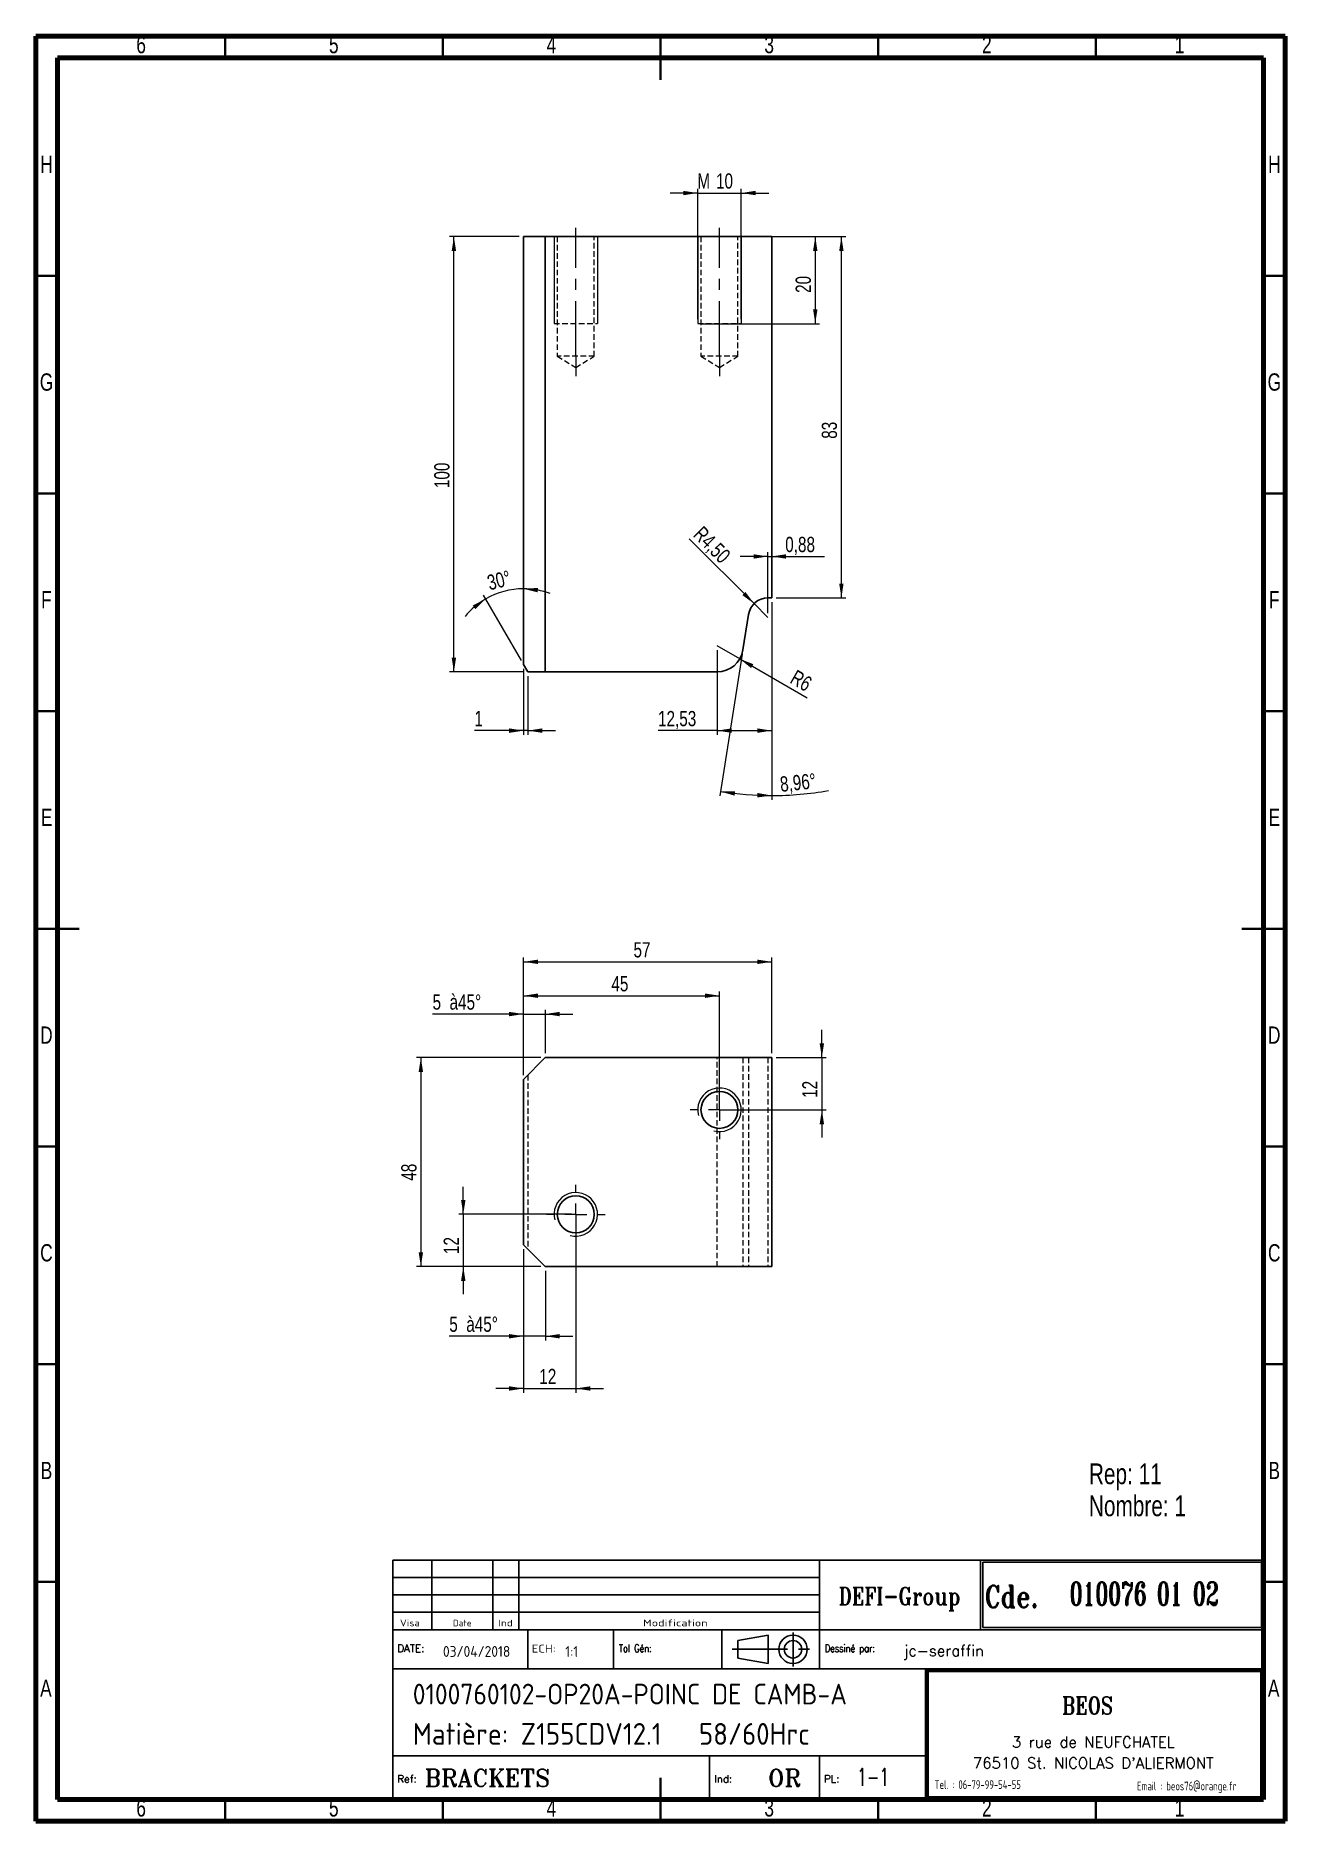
# Model space of a CAD drawing. Header units: millimetres. Extents: x 5 to 292, y 5 to 415.
import ezdxf

# ---------------------------------------------------------------- set-up
doc = ezdxf.new("R2010")
doc.units = ezdxf.units.MM
doc.linetypes.add('CENTERX2', pattern=[20.32, 12.7, -2.54, 2.54, -2.54])
doc.linetypes.add('HIDDEN', pattern=[1.905, 1.27, -0.635])
doc.layers.add('DIMENSIONS', color=176, linetype='Continuous')
doc.styles.add('SLDTEXTSTYLE0', font='TXT', dxfattribs={"width": 0.75})
doc.styles.add('SLDTEXTSTYLE1', font='ISOCP')
doc.styles.add('SLDTEXTSTYLE10', font='ISOCP', dxfattribs={"width": 1.147311})
doc.styles.add('SLDTEXTSTYLE11', font='ISOCP', dxfattribs={"width": 1.385904})
doc.styles.add('SLDTEXTSTYLE12', font='ISOCP', dxfattribs={"width": 1.246461})
doc.styles.add('SLDTEXTSTYLE13', font='ROMAND')
doc.styles.add('SLDTEXTSTYLE2', font='ROMANT', dxfattribs={"width": 0.8})
doc.styles.add('SLDTEXTSTYLE3', font='ISOCP', dxfattribs={"width": 0.8})
doc.styles.add('SLDTEXTSTYLE4', font='ROMANS', dxfattribs={"width": 0.8})
doc.styles.add('SLDTEXTSTYLE5', font='ROMANT')
doc.styles.add('SLDTEXTSTYLE6', font='ROMANS')
doc.styles.add('SLDTEXTSTYLE7', font='ROMANT', dxfattribs={"width": 0.65})
doc.styles.add('SLDTEXTSTYLE8', font='ISOCP', dxfattribs={"width": 1.446157})
doc.styles.add('SLDTEXTSTYLE9', font='ISOCP', dxfattribs={"width": 1.294402})
doc.dimstyles.new('SLDDIMSTYLE0', dxfattribs={"dimtxt": 3.5, "dimasz": 3.302, "dimexe": 0, "dimexo": 0.0625, "dimgap": 0.875, "dimtad": 1, "dimrnd": 1e-09, "dimzin": 12, "dimdsep": 46, "dimtxsty": 'SLDTEXTSTYLE0', "dimsah": 1, "dimcen": 0.09, "dimadec": 0, "dimazin": 3, "dimtfac": 1, "dimtmove": 0, "dimatfit": 0, "dimfxl": 1, "dimfrac": 2, "dimtolj": 1, "dimtzin": 12, "dimarcsym": 0})
doc.dimstyles.new('SLDDIMSTYLE1', dxfattribs={"dimtxt": 3.5, "dimasz": 3.302, "dimexe": 0, "dimexo": 0.0625, "dimgap": 0.875, "dimtad": 1, "dimrnd": 1e-09, "dimzin": 12, "dimdsep": 46, "dimtxsty": 'SLDTEXTSTYLE0', "dimsah": 1, "dimcen": 0.09, "dimadec": 0, "dimazin": 3, "dimtfac": 1, "dimtofl": 0, "dimtmove": 0, "dimatfit": 3, "dimfxl": 1, "dimfrac": 2, "dimtolj": 1, "dimtzin": 12, "dimarcsym": 0})
doc.dimstyles.new('SLDDIMSTYLE2', dxfattribs={"dimtxt": 3.5, "dimasz": 3.302, "dimexe": 0, "dimexo": 0.0625, "dimgap": 0.875, "dimtad": 1, "dimrnd": 1e-09, "dimzin": 12, "dimdsep": 46, "dimtxsty": 'SLDTEXTSTYLE0', "dimsah": 1, "dimcen": 0, "dimadec": 0, "dimazin": 3, "dimtfac": 1, "dimtofl": 0, "dimtmove": 0, "dimatfit": 3, "dimfxl": 1, "dimfrac": 2, "dimtolj": 1, "dimtzin": 12, "dimarcsym": 0})
doc.dimstyles.new('SLDDIMSTYLE3', dxfattribs={"dimtxt": 3.5, "dimasz": 3.302, "dimexe": 0, "dimexo": 0.0625, "dimgap": 0.875, "dimtad": 1, "dimrnd": 1e-09, "dimdsep": 46, "dimtxsty": 'SLDTEXTSTYLE0', "dimsah": 1, "dimcen": 0.09, "dimadec": 0, "dimazin": 2, "dimtfac": 1, "dimtmove": 0, "dimatfit": 0, "dimfxl": 1, "dimfrac": 2, "dimtolj": 1, "dimtzin": 12, "dimarcsym": 0})
doc.dimstyles.new('SLDDIMSTYLE4', dxfattribs={"dimtxt": 3.5, "dimasz": 3.302, "dimexe": 0, "dimexo": 0.0625, "dimgap": 0.875, "dimtad": 1, "dimdec": 4, "dimzin": 12, "dimdsep": 46, "dimtxsty": 'SLDTEXTSTYLE0', "dimsah": 1, "dimcen": 0.09, "dimazin": 3, "dimtfac": 1, "dimtofl": 0, "dimtmove": 0, "dimatfit": 3, "dimfxl": 1, "dimfrac": 2, "dimtolj": 1, "dimtzin": 12, "dimarcsym": 0})

# ---------------------------------------------------------------- blocks, each defined once
blk = doc.blocks.new('SW_NOTE_0')
at = {"color": 0, "linetype": 'Continuous', "lineweight": 0, "char_height": 4.763, "attachment_point": 1, "style": 'SLDTEXTSTYLE0'}
for s, insert in [('Rep: 11', (0, 6.14)), ('Nombre: 1', (0, -1.21))]:
    blk.add_mtext(s, dxfattribs=dict(at, insert=insert))
blk = doc.blocks.new('_D')
at = {"color": 7, "linetype": 'Continuous', "lineweight": 18}
for p, q in [((157.05, 378.98), (150.7, 378.98)), ((157.05, 349.98), (157.05, 379.98)), ((157.05, 378.98), (167.05, 378.98)), ((167.05, 349.98), (167.05, 379.98)), ((167.05, 378.98), (173.4, 378.98))]:
    blk.add_line(p, q, dxfattribs=at)
for points in [[(157.05, 378.98), (153.74, 379.49), (153.74, 378.48)], [(167.05, 378.98), (170.35, 378.48), (170.35, 379.49)]]:
    blk.add_solid(points, dxfattribs=at)
at = {"color": 7, "linetype": 'Continuous', "lineweight": 18, "char_height": 3.5, "attachment_point": 1, "style": 'SLDTEXTSTYLE0'}
for s, insert in [('M', (156.96, 383.5)), ('10', (161.25, 383.5))]:
    blk.add_mtext(s, dxfattribs=dict(at, insert=insert))
blk = doc.blocks.new('_D_1')
at = {"color": 7, "linetype": 'Continuous', "lineweight": 18}
for p, q in [((158.05, 368.98), (185.05, 368.98)), ((184.05, 368.98), (184.05, 348.98)), ((158.05, 348.98), (185.05, 348.98))]:
    blk.add_line(p, q, dxfattribs=at)
for points in [[(184.05, 368.98), (183.54, 365.68), (184.55, 365.68)], [(184.05, 348.98), (184.55, 352.29), (183.54, 352.29)]]:
    blk.add_solid(points, dxfattribs=at)
at = {"color": 7, "linetype": 'Continuous', "lineweight": 18, "insert": (179.53, 356.04), "char_height": 3.5, "attachment_point": 1, "rotation": 90, "style": 'SLDTEXTSTYLE0'}
blk.add_mtext('20', dxfattribs=at)
blk = doc.blocks.new('_D_2')
at = {"color": 7, "linetype": 'Continuous', "lineweight": 18}
for p, q in [((175.05, 368.98), (191.05, 368.98)), ((190.05, 285.98), (190.05, 368.98)), ((175.05, 285.98), (191.05, 285.98))]:
    blk.add_line(p, q, dxfattribs=at)
for points in [[(190.05, 368.98), (189.54, 365.68), (190.55, 365.68)], [(190.05, 285.98), (190.55, 289.29), (189.54, 289.29)]]:
    blk.add_solid(points, dxfattribs=at)
at = {"color": 7, "linetype": 'Continuous', "lineweight": 18, "insert": (185.53, 322.54), "char_height": 3.5, "attachment_point": 1, "rotation": 90, "style": 'SLDTEXTSTYLE0'}
blk.add_mtext('83', dxfattribs=at)
blk = doc.blocks.new('_D_3')
at = {"color": 7, "linetype": 'Continuous', "lineweight": 18}
for q in [(155.08, 299.58), (173.17, 281.48)]:
    blk.add_line((169.99, 284.67), q, dxfattribs=at)
blk.add_solid([(169.99, 284.67), (168.01, 287.36), (167.29, 286.64)], dxfattribs=at)
at = {"color": 7, "linetype": 'Continuous', "lineweight": 18, "insert": (158.25, 302.75), "char_height": 3.5, "attachment_point": 1, "rotation": 315, "style": 'SLDTEXTSTYLE0'}
blk.add_mtext('R4,50', dxfattribs=at)
blk = doc.blocks.new('_D_4')
at = {"color": 7, "linetype": 'Continuous', "lineweight": 18}
for p, q in [((173.17, 295.51), (166.82, 295.51)), ((173.17, 282.48), (173.17, 296.51)), ((173.17, 295.51), (174.05, 295.51)), ((174.05, 295.51), (186.2, 295.51))]:
    blk.add_line(p, q, dxfattribs=at)
for points in [[(173.17, 295.51), (169.87, 296.02), (169.87, 295)], [(174.05, 295.51), (177.35, 295), (177.35, 296.02)]]:
    blk.add_solid(points, dxfattribs=at)
at = {"color": 7, "linetype": 'Continuous', "lineweight": 18, "insert": (177.15, 300.02), "char_height": 3.5, "attachment_point": 1, "style": 'SLDTEXTSTYLE0'}
blk.add_mtext('0,88', dxfattribs=at)
blk = doc.blocks.new('_D_5')
at = {"color": 7, "linetype": 'Continuous', "lineweight": 18}
for p, q in [((174.05, 284.98), (174.05, 239.6)), ((167.28, 273.06), (162.15, 240.53))]:
    blk.add_line(p, q, dxfattribs=at)
for start, end in [(261.0399, 270), (270, 279.9538)]:
    blk.add_arc((174.05, 315.95), 75.35, start, end, dxfattribs=at)
for points in [[(162.31, 241.52), (165.51, 240.57), (165.65, 241.58)], [(174.05, 240.6), (170.76, 241.18), (170.73, 240.16)]]:
    blk.add_solid(points, dxfattribs=at)
at = {"color": 7, "linetype": 'Continuous', "lineweight": 18, "insert": (175.79, 244.92), "char_height": 3.5, "attachment_point": 1, "rotation": 5.8101, "style": 'SLDTEXTSTYLE0'}
blk.add_mtext('8,96°', dxfattribs=at)
blk = doc.blocks.new('_D_6')
at = {"color": 7, "linetype": 'Continuous', "lineweight": 18}
for q in [(161.51, 274.98), (182.2, 263.04)]:
    blk.add_line((166.71, 271.98), q, dxfattribs=at)
blk.add_solid([(166.71, 271.98), (169.31, 269.89), (169.82, 270.77)], dxfattribs=at)
at = {"color": 7, "linetype": 'Continuous', "lineweight": 18, "insert": (179.75, 269.64), "char_height": 3.5, "attachment_point": 1, "rotation": 330, "style": 'SLDTEXTSTYLE0'}
blk.add_mtext('R6', dxfattribs=at)
blk = doc.blocks.new('_D_7')
at = {"color": 7, "linetype": 'Continuous', "lineweight": 18}
for p, q in [((117.05, 269.72), (117.05, 254.51)), ((118.05, 267.98), (118.05, 254.51)), ((117.05, 255.51), (105.75, 255.51)), ((118.05, 255.51), (117.05, 255.51)), ((118.05, 255.51), (124.4, 255.51))]:
    blk.add_line(p, q, dxfattribs=at)
for points in [[(117.05, 255.51), (113.74, 256.02), (113.74, 255)], [(118.05, 255.51), (121.35, 255), (121.35, 256.02)]]:
    blk.add_solid(points, dxfattribs=at)
at = {"color": 7, "linetype": 'Continuous', "lineweight": 18, "insert": (105.75, 260.02), "char_height": 3.5, "attachment_point": 1, "style": 'SLDTEXTSTYLE0'}
blk.add_mtext('1', dxfattribs=at)
blk = doc.blocks.new('_D_8')
at = {"color": 7, "linetype": 'Continuous', "lineweight": 18}
blk.add_line((116.55, 271.58), (107.86, 286.63), dxfattribs=at)
for start, end in [(90, 120), (69.3495, 90), (120, 140.6505)]:
    blk.add_arc((117.05, 270.72), 17.37, start, end, dxfattribs=at)
for points in [[(117.05, 288.09), (120.29, 287.27), (120.38, 288.28)], [(108.36, 285.76), (105.37, 284.26), (105.96, 283.43)]]:
    blk.add_solid(points, dxfattribs=at)
at = {"color": 7, "linetype": 'Continuous', "lineweight": 18, "insert": (108.4, 291.12), "char_height": 3.5, "attachment_point": 1, "rotation": 13.8283, "style": 'SLDTEXTSTYLE0'}
blk.add_mtext('30°', dxfattribs=at)
blk = doc.blocks.new('_D_9')
at = {"color": 7, "linetype": 'Continuous', "lineweight": 18}
for p, q in [((116.05, 368.98), (100.05, 368.98)), ((101.05, 268.98), (101.05, 368.98)), ((117.05, 268.98), (100.05, 268.98))]:
    blk.add_line(p, q, dxfattribs=at)
for points in [[(101.05, 368.98), (100.54, 365.68), (101.55, 365.68)], [(101.05, 268.98), (101.55, 272.29), (100.54, 272.29)]]:
    blk.add_solid(points, dxfattribs=at)
at = {"color": 7, "linetype": 'Continuous', "lineweight": 18, "insert": (96.53, 311.21), "char_height": 3.5, "attachment_point": 1, "rotation": 90, "style": 'SLDTEXTSTYLE0'}
blk.add_mtext('100', dxfattribs=at)
blk = doc.blocks.new('_D_10')
at = {"color": 7, "linetype": 'Continuous', "lineweight": 18}
for p, q in [((174.05, 284.98), (174.05, 254.51)), ((161.51, 273.98), (161.51, 254.51)), ((161.51, 255.51), (147.93, 255.51)), ((161.51, 255.51), (174.05, 255.51))]:
    blk.add_line(p, q, dxfattribs=at)
for points in [[(161.51, 255.51), (164.81, 255), (164.81, 256.02)], [(174.05, 255.51), (170.74, 256.02), (170.74, 255)]]:
    blk.add_solid(points, dxfattribs=at)
at = {"color": 7, "linetype": 'Continuous', "lineweight": 18, "insert": (147.93, 260.02), "char_height": 3.5, "attachment_point": 1, "style": 'SLDTEXTSTYLE0'}
blk.add_mtext('12,53', dxfattribs=at)
blk = doc.blocks.new('_D_11')
at = {"color": 7, "linetype": 'Continuous', "lineweight": 18}
for p, q in [((117.05, 176.41), (117.05, 203.41)), ((117.05, 202.41), (174.05, 202.41)), ((174.05, 181.41), (174.05, 203.41))]:
    blk.add_line(p, q, dxfattribs=at)
for points in [[(117.05, 202.41), (120.35, 201.9), (120.35, 202.91)], [(174.05, 202.41), (170.74, 202.91), (170.74, 201.9)]]:
    blk.add_solid(points, dxfattribs=at)
at = {"color": 7, "linetype": 'Continuous', "lineweight": 18, "insert": (142.3, 206.92), "char_height": 3.5, "attachment_point": 1, "style": 'SLDTEXTSTYLE0'}
blk.add_mtext('57', dxfattribs=at)
blk = doc.blocks.new('_D_12')
at = {"color": 7, "linetype": 'Continuous', "lineweight": 18}
for p, q in [((129.05, 143.41), (129.05, 103.41)), ((117.05, 136.41), (117.05, 103.41)), ((117.05, 104.41), (110.7, 104.41)), ((117.05, 104.41), (129.05, 104.41)), ((129.05, 104.41), (135.4, 104.41))]:
    blk.add_line(p, q, dxfattribs=at)
for points in [[(117.05, 104.41), (113.74, 104.91), (113.74, 103.9)], [(129.05, 104.41), (132.35, 103.9), (132.35, 104.91)]]:
    blk.add_solid(points, dxfattribs=at)
at = {"color": 7, "linetype": 'Continuous', "lineweight": 18, "insert": (120.66, 108.92), "char_height": 3.5, "attachment_point": 1, "style": 'SLDTEXTSTYLE0'}
blk.add_mtext('12', dxfattribs=at)
blk = doc.blocks.new('_D_13')
at = {"color": 7, "linetype": 'Continuous', "lineweight": 18}
for p, q in [((117.05, 176.41), (117.05, 195.62)), ((117.05, 194.62), (162.05, 194.62)), ((162.05, 169.41), (162.05, 195.62))]:
    blk.add_line(p, q, dxfattribs=at)
for points in [[(117.05, 194.62), (120.35, 194.11), (120.35, 195.13)], [(162.05, 194.62), (158.74, 195.13), (158.74, 194.11)]]:
    blk.add_solid(points, dxfattribs=at)
at = {"color": 7, "linetype": 'Continuous', "lineweight": 18, "insert": (137.22, 199.13), "char_height": 3.5, "attachment_point": 1, "style": 'SLDTEXTSTYLE0'}
blk.add_mtext('45', dxfattribs=at)
blk = doc.blocks.new('_D_14')
at = {"color": 7, "linetype": 'Continuous', "lineweight": 18}
for p, q in [((117.05, 190.41), (96.15, 190.41)), ((117.05, 176.41), (117.05, 191.41)), ((117.05, 190.41), (122.05, 190.41)), ((122.05, 181.41), (122.05, 191.41)), ((122.05, 190.41), (128.4, 190.41))]:
    blk.add_line(p, q, dxfattribs=at)
for points in [[(117.05, 190.41), (113.74, 190.91), (113.74, 189.9)], [(122.05, 190.41), (125.35, 189.9), (125.35, 190.91)]]:
    blk.add_solid(points, dxfattribs=at)
at = {"color": 7, "linetype": 'Continuous', "lineweight": 18, "char_height": 3.5, "attachment_point": 1, "style": 'SLDTEXTSTYLE0'}
for s, insert in [('5', (96.15, 194.92)), ('à45°', (100.05, 194.92))]:
    blk.add_mtext(s, dxfattribs=dict(at, insert=insert))
blk = doc.blocks.new('_D_15')
at = {"color": 7, "linetype": 'Continuous', "lineweight": 18}
for p, q in [((117.05, 136.41), (117.05, 115.41)), ((122.05, 131.41), (122.05, 115.41)), ((117.05, 116.41), (99.99, 116.41)), ((122.05, 116.41), (117.05, 116.41)), ((122.05, 116.41), (128.4, 116.41))]:
    blk.add_line(p, q, dxfattribs=at)
for points in [[(117.05, 116.41), (113.74, 116.91), (113.74, 115.9)], [(122.05, 116.41), (125.35, 115.9), (125.35, 116.91)]]:
    blk.add_solid(points, dxfattribs=at)
at = {"color": 7, "linetype": 'Continuous', "lineweight": 18, "char_height": 3.5, "attachment_point": 1, "style": 'SLDTEXTSTYLE0'}
for s, insert in [('5', (99.99, 120.92)), ('à45°', (103.89, 120.92))]:
    blk.add_mtext(s, dxfattribs=dict(at, insert=insert))
blk = doc.blocks.new('_D_16')
at = {"color": 7, "linetype": 'Continuous', "lineweight": 18}
for p, q in [((121.05, 180.41), (92.46, 180.41)), ((93.46, 180.41), (93.46, 132.41)), ((121.05, 132.41), (92.46, 132.41))]:
    blk.add_line(p, q, dxfattribs=at)
for points in [[(93.46, 180.41), (92.95, 177.1), (93.97, 177.1)], [(93.46, 132.41), (93.97, 135.71), (92.95, 135.71)]]:
    blk.add_solid(points, dxfattribs=at)
at = {"color": 7, "linetype": 'Continuous', "lineweight": 18, "insert": (88.95, 152.13), "char_height": 3.5, "attachment_point": 1, "rotation": 90, "style": 'SLDTEXTSTYLE0'}
blk.add_mtext('48', dxfattribs=at)
blk = doc.blocks.new('_D_17')
at = {"color": 7, "linetype": 'Continuous', "lineweight": 18}
for p, q in [((185.56, 180.41), (185.56, 186.76)), ((175.05, 180.41), (186.56, 180.41)), ((185.56, 180.41), (185.56, 168.41)), ((163.05, 168.41), (186.56, 168.41)), ((185.56, 168.41), (185.56, 162.06))]:
    blk.add_line(p, q, dxfattribs=at)
for points in [[(185.56, 180.41), (186.07, 183.71), (185.05, 183.71)], [(185.56, 168.41), (185.05, 165.1), (186.07, 165.1)]]:
    blk.add_solid(points, dxfattribs=at)
at = {"color": 7, "linetype": 'Continuous', "lineweight": 18, "insert": (181.05, 171.16), "char_height": 3.5, "attachment_point": 1, "rotation": 90, "style": 'SLDTEXTSTYLE0'}
blk.add_mtext('12', dxfattribs=at)
blk = doc.blocks.new('_D_18')
at = {"color": 7, "linetype": 'Continuous', "lineweight": 18}
for p, q in [((103.2, 144.41), (103.2, 150.76)), ((128.05, 144.41), (102.2, 144.41)), ((103.2, 144.41), (103.2, 132.41)), ((121.05, 132.41), (102.2, 132.41)), ((103.2, 132.41), (103.2, 126.06))]:
    blk.add_line(p, q, dxfattribs=at)
for points in [[(103.2, 144.41), (103.71, 147.71), (102.69, 147.71)], [(103.2, 132.41), (102.69, 129.1), (103.71, 129.1)]]:
    blk.add_solid(points, dxfattribs=at)
at = {"color": 7, "linetype": 'Continuous', "lineweight": 18, "insert": (98.69, 135.28), "char_height": 3.5, "attachment_point": 1, "rotation": 90, "style": 'SLDTEXTSTYLE0'}
blk.add_mtext('12', dxfattribs=at)
blk = doc.blocks.new('SW_CENTERMARKSYMBOL_0')
at = {"color": 0, "linetype": 'Continuous', "lineweight": 0}
for p, q in [((0, 5), (0, 6.75)), ((-5, 0), (-6.75, 0)), ((0, 0), (-2.5, 0)), ((0, 0), (0, 2.5)), ((0, 0), (0, -2.5)), ((0, 0), (2.5, 0)), ((5, 0), (6.75, 0)), ((0, -5), (0, -6.75))]:
    blk.add_line(p, q, dxfattribs=at)
blk = doc.blocks.new('SW_CENTERMARKSYMBOL_1')
at = {"color": 0, "linetype": 'Continuous', "lineweight": 0}
for p, q in [((0, 5), (0, 6.75)), ((-5, 0), (-6.75, 0)), ((0, 0), (-2.5, 0)), ((0, 0), (0, 2.5)), ((0, 0), (0, -2.5)), ((0, 0), (2.5, 0)), ((5, 0), (6.75, 0)), ((0, -5), (0, -6.75))]:
    blk.add_line(p, q, dxfattribs=at)

msp = doc.modelspace()

# ---------------------------------------------------------------- linework, layer by layer
at = {"color": 7, "linetype": 'Continuous', "lineweight": 70}
for p, q in [((5, 5), (5, 415)), ((5, 415), (292, 415)), ((292, 415), (292, 5)), ((10, 10), (10, 410)), ((10, 410), (287, 410)), ((287, 410), (287, 10)), ((287, 10), (10, 10)), ((292, 5), (5, 5))]:
    msp.add_line(p, q, dxfattribs=at)
at = {"color": 7, "linetype": 'Continuous', "lineweight": 35}
for p, q in [((48.5, 410), (48.5, 415)), ((98.5, 410), (98.5, 415)), ((148.5, 415.001), (148.5, 404.999)), ((148.5, 410), (148.5, 415)), ((198.5, 410), (198.5, 415)), ((248.5, 410), (248.5, 415)), ((10, 360), (5, 360)), ((287, 360), (292, 360)), ((10, 310), (5, 310)), ((287, 310), (292, 310)), ((10, 260), (5, 260)), ((287, 260), (292, 260)), ((4.999, 210), (15.001, 210)), ((10, 210), (5, 210)), ((292.001, 210), (281.999, 210)), ((287, 210), (292, 210)), ((10, 160), (5, 160)), ((287, 160), (292, 160)), ((10, 110), (5, 110)), ((287, 110), (292, 110)), ((10, 60), (5, 60)), ((287, 60), (292, 60)), ((148.5, 4.999), (148.5, 15.001)), ((48.5, 10), (48.5, 5)), ((98.5, 10), (98.5, 5)), ((148.5, 10), (148.5, 5)), ((198.5, 10), (198.5, 5)), ((248.5, 10), (248.5, 5))]:
    msp.add_line(p, q, dxfattribs=at)
at = {"color": 7, "linetype": 'CENTERX2', "lineweight": 18}
for p, q in [((129.04524, 341.48441), (129.04524, 370.98441)), ((162.04524, 341.48441), (162.04524, 370.98441)), ((129.04524, 341.48441), (129.04524, 336.93075)), ((162.04524, 341.48441), (162.04524, 336.93075))]:
    msp.add_line(p, q, dxfattribs=at)
at = {"color": 7, "linetype": 'Continuous', "lineweight": 25}
for p, q in [((117.04524, 368.98441), (117.04524, 270.71646)), ((122.04524, 368.98441), (117.04524, 368.98441)), ((122.04524, 268.98441), (122.04524, 368.98441)), ((122.04524, 368.98441), (174.04524, 368.98441)), ((174.04524, 285.98441), (174.04524, 368.98441)), ((173.16709, 285.98441), (174.04524, 285.98441)), ((167.43931, 274.04993), (168.72201, 282.18526)), ((117.04524, 270.71646), (118.04525, 268.98441)), ((118.04525, 268.98441), (122.04524, 268.98441)), ((122.04524, 268.98441), (161.51253, 268.98441)), ((117.04524, 175.40636), (122.04524, 180.40636)), ((174.04524, 180.40636), (122.04524, 180.40636)), ((174.04524, 132.40636), (174.04524, 180.40636)), ((117.04524, 175.40636), (117.04524, 137.40636)), ((122.04524, 132.40636), (117.04524, 137.40636)), ((122.04524, 132.40636), (174.04524, 132.40636))]:
    msp.add_line(p, q, dxfattribs=at)
at = {"color": 7, "linetype": 'Continuous', "lineweight": 18}
for p, q in [((124.04524, 368.98441), (124.04524, 348.98441)), ((134.04524, 368.98441), (134.04524, 348.98441)), ((157.04524, 368.98441), (157.04524, 348.98441)), ((167.04524, 368.98441), (167.04524, 348.98441))]:
    msp.add_line(p, q, dxfattribs=at)
at = {"color": 7, "linetype": 'HIDDEN', "lineweight": 18}
for p, q in [((124.79524, 368.98441), (124.79524, 341.48441)), ((133.29524, 341.48441), (133.29524, 368.98441)), ((157.79524, 368.98441), (157.79524, 341.48441)), ((166.29524, 341.48441), (166.29524, 368.98441)), ((124.04524, 348.98441), (134.04524, 348.98441)), ((157.04524, 348.98441), (167.04524, 348.98441)), ((133.29524, 341.48441), (124.79524, 341.48441)), ((124.79524, 341.48441), (129.04524, 338.93075)), ((129.04524, 338.93075), (133.29524, 341.48441)), ((166.29524, 341.48441), (157.79524, 341.48441)), ((157.79524, 341.48441), (162.04524, 338.93075)), ((162.04524, 338.93075), (166.29524, 341.48441)), ((118.04525, 176.40636), (118.04525, 136.40636)), ((161.51253, 132.40636), (161.51253, 180.40636)), ((167.43931, 180.40636), (167.43931, 132.40636)), ((168.72201, 180.40636), (168.72201, 132.40636)), ((173.16709, 180.40636), (173.16709, 132.40636))]:
    msp.add_line(p, q, dxfattribs=at)
at = {"color": 7, "linetype": 'Continuous', "lineweight": 25}
for centre in [(162.04524, 168.40636), (129.04524, 144.40636)]:
    msp.add_circle(centre, 4.25, dxfattribs=at)
for centre, radius, start, end in [((173.16709, 281.48441), 4.5, 90, 171.0399325), ((161.51253, 274.98441), 6, 270, 351.0399325)]:
    msp.add_arc(centre, radius, start, end, dxfattribs=at)
at = {"color": 7, "linetype": 'Continuous', "lineweight": 18}
for centre in [(162.04524, 168.40636), (129.04524, 144.40636)]:
    msp.add_arc(centre, 5, 255, 195, dxfattribs=at)
at = {"layer": 'DIMENSIONS', "color": 3}
for p, q in [((185, 65), (87, 65)), ((96, 49), (96, 65)), ((110, 49), (110, 65)), ((116, 49), (116, 65)), ((87, 61), (185, 61)), ((185, 57), (87, 57)), ((87, 53), (185, 53))]:
    msp.add_line(p, q, dxfattribs=at)
at = {"layer": 'DIMENSIONS', "color": 6}
for p, q in [((87, 65), (87, 10)), ((287, 10), (287, 65)), ((287, 40), (209.38409, 40)), ((209.38409, 40), (209.38409, 10)), ((286.8, 39.8), (209.58409, 39.8)), ((209.58409, 39.8), (209.58409, 10.2)), ((286.6, 39.6), (209.78409, 39.6)), ((209.78409, 39.6), (209.78409, 10.4)), ((286.4, 39.4), (209.98409, 39.4)), ((209.98409, 39.4), (209.98409, 10.6)), ((286.4, 10.6), (286.4, 39.4)), ((286.6, 10.4), (286.6, 39.6)), ((286.8, 10.2), (286.8, 39.8)), ((87, 10), (287, 10)), ((209.58409, 10.2), (286.8, 10.2)), ((209.78409, 10.4), (286.6, 10.4)), ((209.98409, 10.6), (286.4, 10.6))]:
    msp.add_line(p, q, dxfattribs=at)
at = {"layer": 'DIMENSIONS', "color": 1}
for p, q in [((287, 65), (185, 65)), ((185, 49), (185, 65)), ((222, 49), (222, 65)), ((222.5, 49.5), (222.5, 64.5)), ((222.5, 64.5), (286.5, 64.5)), ((286.5, 64.5), (286.5, 49.5)), ((286.5, 49.5), (222.5, 49.5)), ((87, 49), (287, 49)), ((118, 49), (118, 40)), ((137.73069, 49), (137.73069, 40)), ((162.62034, 49), (162.62034, 40)), ((185, 49), (185, 40)), ((209.38409, 40), (87, 40)), ((209.38409, 20), (87, 20)), ((159.79154, 20), (159.79154, 10)), ((185, 20), (185, 10))]:
    msp.add_line(p, q, dxfattribs=at)
at = {"layer": 'DIMENSIONS'}
for p, q in [((222.5, 49.5), (222.5, 64.5)), ((222.5, 64.5), (286.5, 64.5)), ((286.5, 64.5), (286.5, 49.5)), ((286.5, 49.5), (222.5, 49.5))]:
    msp.add_line(p, q, dxfattribs=at)
at = {"layer": 'DIMENSIONS', "color": 7}
for p, q in [((173.24368, 47.75), (166.24368, 46.5)), ((166.24368, 46.5), (166.24368, 42.5)), ((173.24368, 41.25), (173.24368, 47.75)), ((166.24368, 42.5), (173.24368, 41.25))]:
    msp.add_line(p, q, dxfattribs=at)
at = {"layer": 'DIMENSIONS', "color": 3, "linetype": 'CENTERX2'}
for p, q in [((178.93393, 48.34798), (178.93393, 40.51332)), ((164.94646, 44.5), (183.20111, 44.5))]:
    msp.add_line(p, q, dxfattribs=at)
at = {"layer": 'DIMENSIONS', "color": 7}
for radius in [3.25, 2]:
    msp.add_circle((178.93393, 44.5), radius, dxfattribs=at)

# ---------------------------------------------------------------- block references
at = {"color": 7, "linetype": 'Continuous', "lineweight": 0}
for name, p in [('SW_CENTERMARKSYMBOL_1', (162.04524, 168.40636)), ('SW_CENTERMARKSYMBOL_0', (129.04524, 144.40636)), ('SW_NOTE_0', (246.89592, 81.04801))]:
    msp.add_blockref(name, p, dxfattribs=at)

# ---------------------------------------------------------------- texts
at = {"color": 7, "linetype": 'Continuous', "lineweight": 0, "char_height": 3.96875, "attachment_point": 2, "style": 'SLDTEXTSTYLE0'}
for s, insert in [('6', (29.21004, 415.06015)), ('5', (73.46004, 415.06015)), ('4', (123.46004, 415.06015)), ('3', (173.46004, 415.06015)), ('2', (223.46004, 415.06015)), ('1', (267.71004, 415.06015)), ('H', (7.49035, 387.56015)), ('H', (289.49035, 387.56015)), ('G', (7.48668, 337.56015)), ('G', (289.48668, 337.56015)), ('F', (7.45774, 287.56015)), ('F', (289.45774, 287.56015)), ('E', (7.50781, 237.56015)), ('E', (289.50781, 237.56015)), ('D', (7.45269, 187.56015)), ('D', (289.45269, 187.56015)), ('C', (7.45866, 137.56015)), ('C', (289.45866, 137.56015)), ('B', (7.4706, 87.56015)), ('B', (289.4706, 87.56015)), ('A', (7.33969, 37.56015)), ('A', (289.33969, 37.56015)), ('6', (29.21004, 10.06015)), ('5', (73.46004, 10.06015)), ('4', (123.46004, 10.06015)), ('3', (173.46004, 10.06015)), ('2', (223.46004, 10.06015)), ('1', (267.71004, 10.06015))]:
    msp.add_mtext(s, dxfattribs=dict(at, insert=insert))
at = {"layer": 'DIMENSIONS'}
for s, insert, char_height, attachment_point, style in [('DEFI-Group', (203.4195, 58.70072), 4, 2, 'SLDTEXTSTYLE2'), ('Cde.', (223, 59.12589), 5, 1, 'SLDTEXTSTYLE2'), ('010076 01 02', (242.49486, 59.93983), 5.2916667, 1, 'SLDTEXTSTYLE7'), ('Visa', (88.6551, 51.34751), 1.567052, 1, 'SLDTEXTSTYLE12'), ('Date', (100.82407, 51.28334), 1.492431, 1, 'SLDTEXTSTYLE10'), ('Ind', (111.25446, 51.28334), 1.492431, 1, 'SLDTEXTSTYLE11'), ('Modification', (144.48919, 51.34751), 1.5670523, 1, 'SLDTEXTSTYLE8'), ('DATE:', (88.03411, 45.59841), 1.727675, 1, 'SLDTEXTSTYLE6'), ('03/04/2018', (98.53289, 45.25347), 2.5, 1, 'SLDTEXTSTYLE1'), ('ECH:', (118.91066, 45.55991), 1.814059, 1, 'SLDTEXTSTYLE9'), ('1:1', (126.61977, 45.24035), 2.5, 1, 'SLDTEXTSTYLE1'), ('Tol Gén:', (138.95157, 45.59841), 1.727675, 1, 'SLDTEXTSTYLE4'), ('Dessiné par:', (186.22087, 45.59841), 1.7276752, 1, 'SLDTEXTSTYLE4'), ('jc-seraffin', (204.35515, 45.41997), 2.5, 1, 'SLDTEXTSTYLE5'), ('0100760102-OP20A-POINC DE CAMB-A', (91.60273, 36.59626), 4.7625, 1, 'SLDTEXTSTYLE1'), ('BEOS', (246.57079, 33.59488), 4, 2, 'SLDTEXTSTYLE2'), ('Matière: Z155CDV12.1   58/60Hrc', (91.60273, 27.56351), 5, 1, 'SLDTEXTSTYLE1'), ('3 rue de NEUFCHATEL', (247.90924, 24.44835), 2.5, 2, 'SLDTEXTSTYLE13'), ('BRACKETS', (94.33673, 16.95138), 4, 1, 'SLDTEXTSTYLE5'), ('OR', (173.19394, 16.95138), 4, 1, 'SLDTEXTSTYLE5'), ('1-1', (193.65089, 17.17305), 4, 1, 'SLDTEXTSTYLE7'), ("76510 St. NICOLAS D'ALIERMONT", (247.90254, 19.62324), 2.5, 2, 'SLDTEXTSTYLE13'), ('Ref:', (88.03411, 15.59841), 1.727675, 1, 'SLDTEXTSTYLE6'), ('Ind:', (160.82565, 15.59841), 1.727675, 1, 'SLDTEXTSTYLE6'), ('PL:', (186.03411, 15.59841), 1.727675, 1, 'SLDTEXTSTYLE6'), ('Tel. : 06-79-99-54-55', (221.36027, 14.42858), 2, 2, 'SLDTEXTSTYLE3'), ('Email : beos76@orange.fr', (269.37248, 14.0972), 2, 2, 'SLDTEXTSTYLE3')]:
    msp.add_mtext(s, dxfattribs=dict(at, insert=insert, char_height=char_height, attachment_point=attachment_point, style=style))

# ---------------------------------------------------------------- dimensions: what is measured, and where the dimension line sits
at = {"color": 7, "linetype": 'Continuous', "lineweight": 18}
for base, p1, p2, text, picture, middle in [((167.04524, 378.98441), (157.04524, 348.98441), (167.04524, 348.98441), 'M10<>', '_D', (161.68873, 378.98441)), ((122.04524, 190.40636), (117.04524, 175.40636), (122.04524, 180.40636), '<> à45°', '_D_14', (103.20063, 190.40636)), ((117.04524, 116.40636), (122.04524, 132.40636), (117.04524, 137.40636), '<> à45°', '_D_15', (107.04524, 116.40636))]:
    dim = msp.add_linear_dim(base=base, p1=p1, p2=p2, text=text, dimstyle='SLDDIMSTYLE0', dxfattribs=at)
    dim.commit()
    dim.dimension.update_dxf_attribs({"geometry": picture, "text_midpoint": middle, "dimtype": 160})
for base, p1, p2, dimstyle, picture, middle in [((101.04524, 368.98441), (118.04524, 268.98441), (117.04524, 368.98441), 'SLDDIMSTYLE1', '_D_9', (101.04524, 315.08933)), ((184.04524, 348.98441), (157.04524, 368.98441), (157.04524, 348.98441), 'SLDDIMSTYLE0', '_D_1', (184.04524, 358.63104)), ((190.04524, 368.98441), (174.04524, 285.98441), (174.04524, 368.98441), 'SLDDIMSTYLE1', '_D_2', (190.04524, 325.12603)), ((185.56023, 168.40636), (174.04524, 180.40636), (162.04524, 168.40636), 'SLDDIMSTYLE0', '_D_17', (185.56023, 173.74676)), ((93.45906, 132.40636), (122.04524, 180.40636), (122.04524, 132.40636), 'SLDDIMSTYLE1', '_D_16', (93.45906, 154.71835)), ((103.20063, 132.40636), (129.04524, 144.40636), (122.04524, 132.40636), 'SLDDIMSTYLE0', '_D_18', (103.20063, 137.86877))]:
    dim = msp.add_linear_dim(base=base, p1=p1, p2=p2, angle=90, dimstyle=dimstyle, dxfattribs=at)
    dim.commit()
    dim.dimension.update_dxf_attribs({"geometry": picture, "text_midpoint": middle, "dimtype": 160})
for base, line1, line2, picture, middle in [((112.54952, 287.4947), ((118.04524, 268.98441), (117.04524, 270.71646)), ((117.04524, 368.98441), (117.04524, 270.71646)), '_D_8', (112.89354, 287.58312)), ((168.15954, 240.82756), ((174.04524, 285.98441), (174.04524, 368.98441)), ((167.43931, 274.04993), (168.72201, 282.18527)), '_D_5', (181.67296, 240.98441))]:
    dim = msp.add_angular_dim_2l(base=base, line1=line1, line2=line2, dimstyle='SLDDIMSTYLE4', dxfattribs=at)
    dim.commit()
    dim.dimension.update_dxf_attribs({"geometry": picture, "text_midpoint": middle, "dimtype": 162})
for center, mpoint, picture, middle in [((173.16709, 281.48441), (169.98511, 284.66639), '_D_3', (159.14225, 295.50927)), ((161.51253, 274.98441), (166.70868, 271.98441), '_D_6', (180.00533, 264.3076))]:
    dim = msp.add_radius_dim(center=center, mpoint=mpoint, dimstyle='SLDDIMSTYLE2', dxfattribs=at)
    dim.commit()
    dim.dimension.update_dxf_attribs({"geometry": picture, "text_midpoint": middle, "dimtype": 164})
for base, p1, p2, dimstyle, picture, middle in [((174.04524, 295.50926), (173.16709, 281.48441), (174.04524, 285.98441), 'SLDDIMSTYLE3', '_D_4', (181.67296, 295.50926)), ((174.04524, 255.51088), (161.51253, 274.98441), (174.04524, 285.98441), 'SLDDIMSTYLE1', '_D_10', (153.74867, 255.51088)), ((117.04524, 255.51088), (118.04524, 268.98441), (117.04524, 270.71646), 'SLDDIMSTYLE0', '_D_7', (107.04524, 255.51088)), ((174.04524, 202.40636), (117.04524, 175.40636), (174.04524, 180.40636), 'SLDDIMSTYLE1', '_D_11', (144.88882, 202.40636)), ((162.04524, 194.61894), (117.04524, 175.40636), (162.04524, 168.40636), 'SLDDIMSTYLE1', '_D_13', (139.8049, 194.61894)), ((129.04524, 104.40636), (117.04524, 137.40636), (129.04524, 144.40636), 'SLDDIMSTYLE0', '_D_12', (123.24582, 104.40636))]:
    dim = msp.add_linear_dim(base=base, p1=p1, p2=p2, dimstyle=dimstyle, dxfattribs=at)
    dim.commit()
    dim.dimension.update_dxf_attribs({"geometry": picture, "text_midpoint": middle, "dimtype": 160})

doc.saveas('drawing.dxf')
